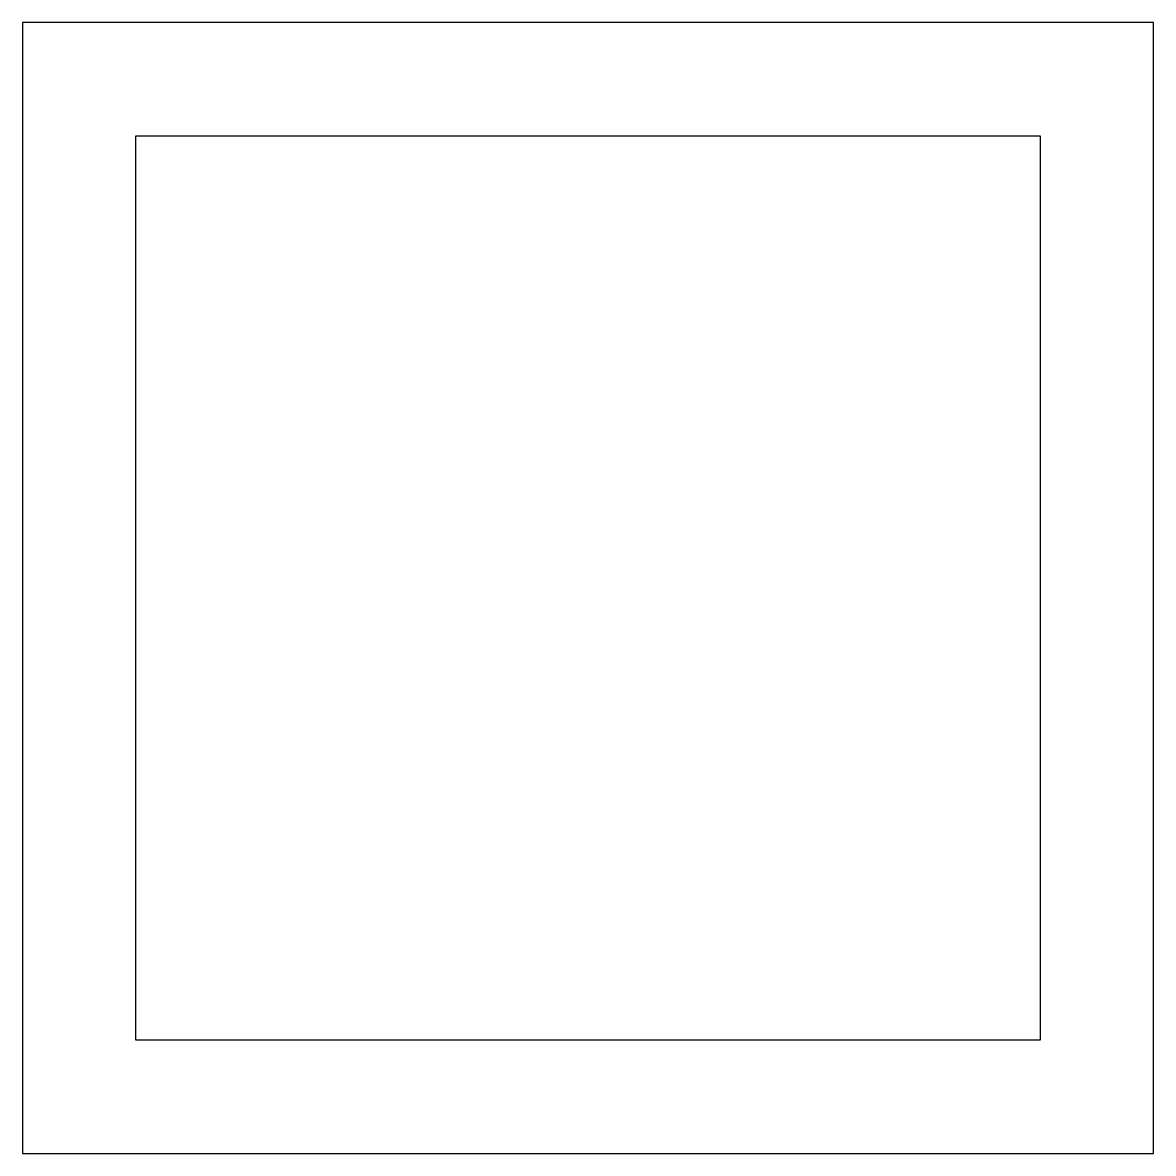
# Model space of a CAD drawing. Header units: millimetres. Extents: x -75 to 225, y -40 to 260.
import ezdxf

# ---------------------------------------------------------------- set-up
doc = ezdxf.new("R2010")
doc.units = ezdxf.units.MM
doc.layers.get('0').update_dxf_attribs({"linetype": 'CONTINUOUS'})

msp = doc.modelspace()

# ---------------------------------------------------------------- linework, layer by layer
for points in [[(-75, -40), (225, -40), (225, 260), (-75, 260)], [(195, -10), (-45, -10), (-45, 230), (195, 230)]]:
    msp.add_lwpolyline(points, close=True)

doc.saveas('drawing.dxf')
